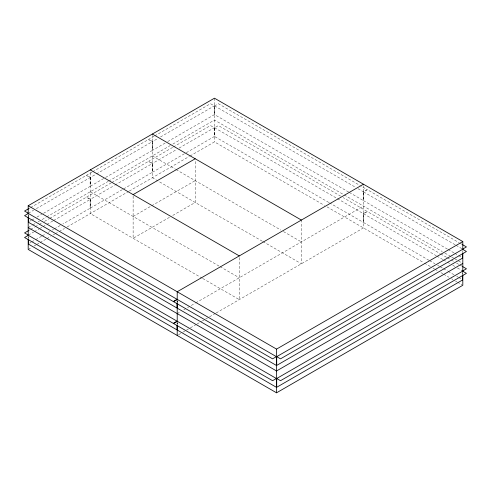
<?xml version="1.0" encoding="UTF-8"?>
<svg xmlns="http://www.w3.org/2000/svg" width="491" height="491" viewBox="0 0 491 491"><rect width="100%" height="100%" fill="white"/><g stroke="black" fill="none" stroke-linecap="round" stroke-linejoin="round"><path stroke-width="0.37" stroke-dasharray="2.46 1.84" d="M28.533 208.755L29.865 207.988M30.528 207.607L86.324 175.391L90.129 177.589L90.129 186.371L42.306 213.984M91.952 172.145L86.637 175.207L90.442 177.404L95.757 174.336M92.615 171.758L148.411 139.548L152.216 141.739L152.216 150.528L104.393 178.141M154.039 136.295L148.724 139.364L152.529 141.561L157.844 138.493M154.702 135.915L210.498 103.699L214.303 105.896L214.303 114.679L167.805 141.525M28.355 213.254L33.67 210.185M36.328 208.65L90.129 177.589M96.42 173.955L152.216 141.739M160.502 136.958L214.303 105.896M348.708 192.098L214.616 114.679L214.616 105.921L218.409 103.73L359.805 185.365M29.681 221.269L31.013 220.502M31.676 220.121L34.333 218.587M36.991 217.053L41.637 214.371M103.724 178.521L90.442 186.193L90.442 177.404M165.148 143.059L152.529 150.344L152.529 141.561M28.196 227.579L32.16 225.289M32.817 224.909L35.462 223.38M38.102 221.858L39.427 221.091M42.066 219.569L46.031 217.28M46.688 216.899L108.118 181.437M108.781 181.056L170.205 145.588M172.85 144.066L214.463 120.037L343.602 194.596M28.533 230.604L29.865 229.837M30.528 229.457L34.511 227.155M35.18 226.774L38.501 224.853M39.163 224.473L41.821 222.939M44.478 221.404L49.125 218.716M49.787 218.335L86.324 197.241L90.129 199.438L90.129 208.227L62.891 223.951M111.212 182.873L86.637 197.063L90.442 199.26L114.354 185.451M111.88 182.486L148.411 161.398L152.216 163.595L152.216 172.378L122.989 189.25M172.636 147.41L148.724 161.214L152.529 163.411L176.441 149.608M173.305 147.024L210.498 125.549L214.303 127.746L214.303 136.535L185.076 153.407M28.355 235.103L33.67 232.034M34.333 231.654L38.979 228.966M39.648 228.585L42.306 227.051M42.969 226.67L46.289 224.749M46.952 224.369L52.93 220.913M53.593 220.533L90.129 199.438M115.017 185.07L152.216 163.595M179.098 148.073L214.303 127.746M328.792 202.452L214.616 136.535L214.616 127.777L218.409 125.586L340.551 196.105M29.681 243.125L31.013 242.358M31.676 241.971L34.996 240.056M35.659 239.669L41.637 236.22M42.306 235.833L45.626 233.919M48.284 232.384L49.609 231.617M52.267 230.083L53.593 229.315M54.262 228.935L60.24 225.479M122.327 189.636L90.442 208.043L90.442 199.26M184.413 153.787L152.529 172.2L152.529 163.411M28.196 249.428L31.498 247.525M34.143 245.997L36.125 244.856M36.782 244.469L39.427 242.947M40.084 242.566L46.031 239.135M46.688 238.749L50.653 236.466M53.298 234.937L54.618 234.176M55.274 233.796L58.582 231.887M59.239 231.506L64.524 228.456M67.169 226.928L128.593 191.465M129.256 191.085L189.36 156.383M190.023 156.003L214.463 141.893L324.398 205.361M133.122 216.463L150.958 206.171M151.621 205.784L195.215 180.62M169.45 217.341L133.122 238.319L133.122 194.614M172.752 215.439L195.215 202.47L195.215 160.275M358 188.704L363.315 191.772L367.108 189.581L360.468 185.745M447.467 249.115L363.628 200.715L363.628 191.944L367.428 189.753L459.189 242.732M177.208 313.608L180.522 311.693M183.812 309.796L195.105 303.272M195.768 302.892L363.469 206.067M337.421 198.677L363.315 213.622L367.108 211.431L343.209 197.634M428.987 260.298L363.628 222.564L363.628 213.794L367.428 211.603L440.04 253.528M178.528 334.696L182.511 332.401M183.149 332.026L185.825 330.486M186.457 330.118L189.802 328.191M190.416 327.835L196.431 324.361M197.02 324.017L201.733 321.298M202.304 320.967L204.95 319.445M205.606 319.064L209.025 317.088M209.571 316.775L215.518 313.344M216.175 312.963L363.469 227.922L363.469 185.727M459.846 243.113L461.828 244.254M214.616 105.921L355.349 187.169M363.628 191.944L455.39 244.923M456.053 245.304L461.994 248.734M349.371 192.484L363.315 200.531L363.315 191.772M448.13 249.496L454.071 252.926M454.734 253.307L458.029 255.216M458.692 255.596L461.331 257.118M344.265 194.982L442.281 251.57M444.932 253.098L450.891 256.541M451.554 256.922L454.2 258.45M454.862 258.837L462.81 263.421M440.703 253.908L446.644 257.339M447.307 257.72L450.603 259.629M451.266 260.009L453.905 261.531M456.55 263.059L459.189 264.581M459.846 264.962L461.828 266.104M214.616 127.777L336.758 198.29M363.628 213.794L436.247 255.719M436.904 256.099L442.845 259.53M443.508 259.911L446.81 261.82M447.467 262.2L450.112 263.722M452.751 265.25L454.734 266.392M457.373 267.92L461.994 270.584M329.461 202.838L363.315 222.38L363.315 213.622M429.643 260.678L434.928 263.728M437.567 265.25L439.549 266.398M440.206 266.779L442.845 268.301M443.508 268.681L447.467 270.971M448.13 271.351L454.071 274.782M456.71 276.304L458.029 277.065M458.692 277.446L461.331 278.974M327.043 206.889L423.739 262.716M424.402 263.096L430.362 266.539M433.007 268.068L434.332 268.835M434.995 269.215L438.31 271.13M440.955 272.658L442.943 273.806M443.606 274.187L448.903 277.243M451.554 278.778L452.874 279.539M455.525 281.067L456.851 281.834M457.514 282.215L462.148 284.89M152.37 155.886L175.551 169.266M176.097 169.585L280.852 230.064M283.467 231.574L301.382 241.916M262.311 241.21L152.37 177.736L152.37 135.541M262.894 241.547L301.382 263.765L301.382 220.066M90.283 191.729L219.428 266.288M220.054 266.65L239.295 277.759M202.206 278.201L90.283 213.585L90.283 171.384M202.801 278.544L239.295 299.614L239.295 255.909M462.81 272.468L462.81 273.972M462.651 250.766L462.651 252.227M462.651 272.425L462.651 274.622M214.463 98.188L214.463 141.893M177.368 300.94L177.368 302.407M177.368 322.796L177.368 324.256M177.208 300.799L177.208 302.303M177.208 322.648L177.208 324.158M177.048 300.768L177.048 302.229M177.048 322.618L177.048 324.078M28.355 214.714L28.355 216.912M28.355 236.57L28.355 238.233M28.196 214.77L28.196 217.028M28.196 236.619L28.196 238.129"/><path stroke-width="0.74" d="M28.196 214.015L28.196 205.723L214.463 98.188L462.81 241.572L462.81 249.858M28.533 208.755L24.55 211.056L28.355 213.254M28.533 230.604L24.55 232.906L28.355 235.103M133.122 194.614L195.215 158.765M363.469 184.217L177.208 291.758L177.208 300.044M28.196 205.723L276.55 349.107L462.81 241.572M276.39 356.65L272.591 358.847L173.569 301.67L177.368 299.479L276.39 356.65L276.39 365.421L177.368 308.25L177.368 303.137M462.651 249.115L466.45 246.924L462.491 244.635M276.703 356.669L462.651 249.311L466.444 251.496L280.496 358.853L276.703 356.669L276.703 365.421L462.651 258.063L462.651 253.687M462.81 263.421L276.55 370.963L28.196 227.579M276.39 378.506L272.591 380.697L173.569 323.526L177.368 321.335L276.39 378.506L276.39 387.276L177.368 330.099L177.368 324.987M462.651 270.964L466.45 268.773L462.491 266.49M276.703 378.518L462.651 271.161L466.444 273.352L280.496 380.709L276.703 378.518L276.703 387.276L462.651 279.919L462.651 275.537M28.196 238.878L28.196 249.428L276.55 392.812L462.81 285.277L462.81 274.727M152.37 134.031L301.382 220.066M90.283 169.88L239.295 255.909M462.81 252.871L462.81 271.713M276.55 349.107L276.55 392.812M177.208 303.057L177.208 321.893M177.208 325.662L177.208 335.457M177.048 302.959L177.048 308.066L28.355 222.22L28.355 217.838M177.048 325.539L177.048 329.921L28.355 244.07L28.355 239.694M28.196 217.028L28.196 235.864M28.355 213.462L24.562 215.647L173.255 301.499L177.048 299.307L28.355 213.462M28.355 235.312L24.562 237.503L173.255 323.348L177.048 321.163L28.355 235.312"/></g></svg>
